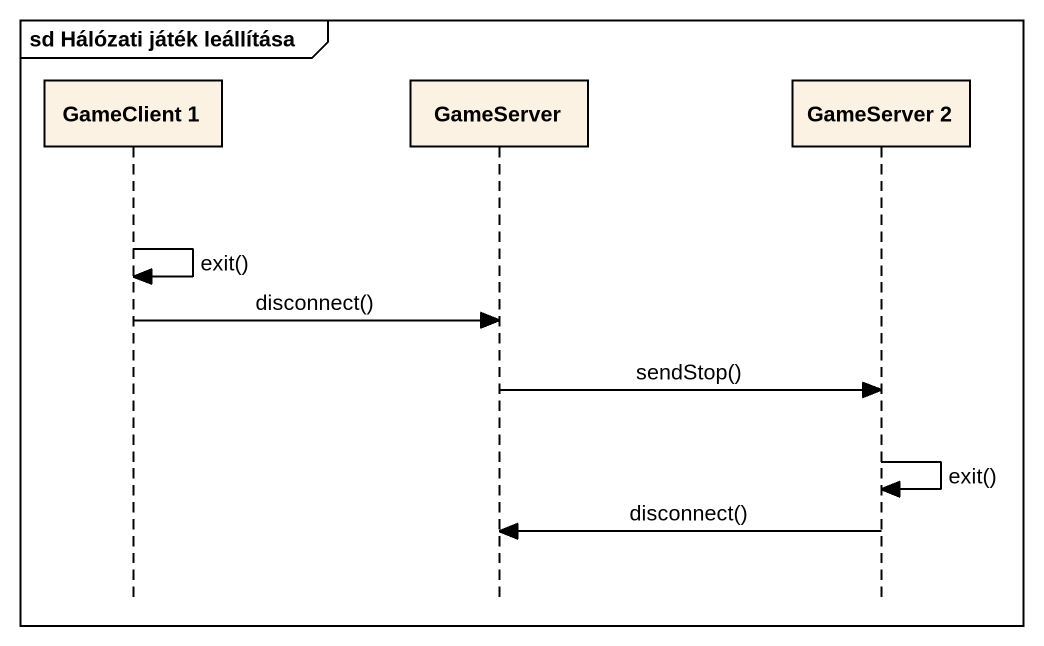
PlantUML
@startuml
mainframe sd Hálózati játék leállítása
hide footbox
participant "GameClient 1" as GameClient_1
participant GameServer
participant "GameServer 2" as GameServer_2

GameClient_1 -> GameClient_1 : exit()
GameClient_1 -> GameServer : disconnect()
GameServer -> GameServer_2 : sendStop()
GameServer_2 -> GameServer_2 : exit()
GameServer_2 -> GameServer : disconnect()
@enduml
